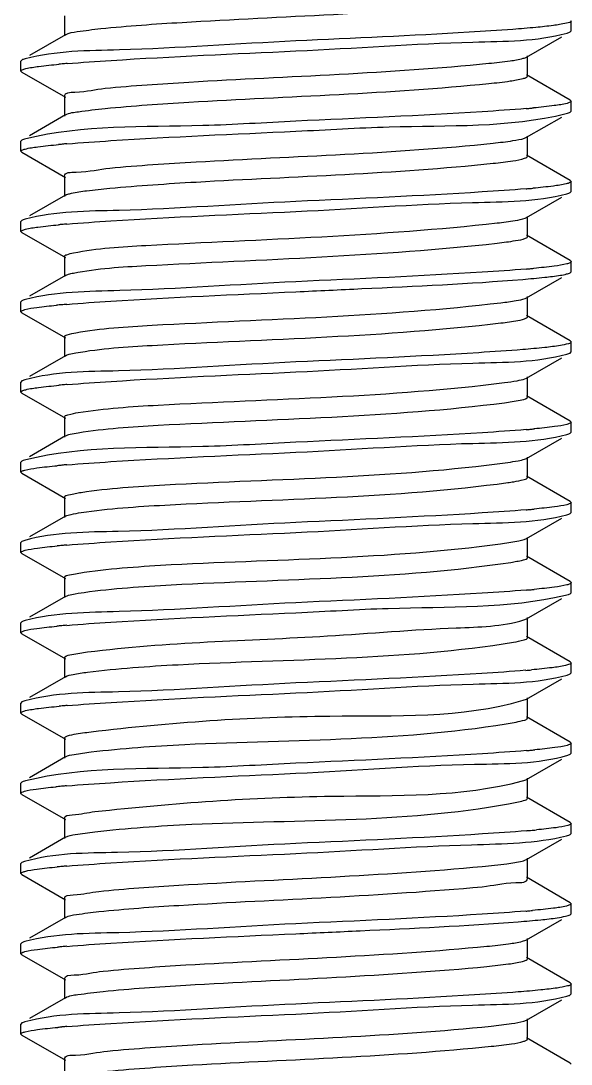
# Model space of a CAD drawing. Extents: x 1247970 to 1725648, y 860327 to 1277876.
# Drawn here: x 1330866.7 to 1330928.2, y 1199455.5 to 1199572.2 of the extents above; entities that cross this region are included whole.
import ezdxf

# ---------------------------------------------------------------- set-up
doc = ezdxf.new("R2010")
doc.units = 0
doc.header["$LTSCALE"] = 1000
doc.header["$MEASUREMENT"] = 0
doc.layers.get('0').update_dxf_attribs({"color": 254})
doc.layers.add('TK', color=4, linetype='Continuous')

# ---------------------------------------------------------------- blocks, each defined once
blk = doc.blocks.new('A$C63786A89')
at = {"linetype": 'Continuous'}
for p, q in [((-2145.46, 6929.01), (-2145.46, 6926.76)), ((-2088.8, 6927.31), (-2088.8, 6928.43)), ((-2145.34, 6926.89), (-2149.36, 6924.56)), ((-2093.79, 6924.39), (-2089.85, 6926.66)), ((-2088.9, 6927.2), (-2088.8, 6927.31)), ((-2093.67, 6922.27), (-2093.67, 6924.53)), ((-2150.23, 6924.06), (-2150.33, 6923.94)), ((-2150.33, 6922.83), (-2150.33, 6923.94)), ((-2150.23, 6922.71), (-2150.33, 6922.83)), ((-2150.23, 6922.71), (-2145.34, 6919.9)), ((-2088.9, 6919.57), (-2093.79, 6922.41)), ((-2145.46, 6920.04), (-2145.46, 6917.78)), ((-2088.9, 6919.57), (-2088.8, 6919.46)), ((-2088.8, 6918.34), (-2088.8, 6919.46)), ((-2145.34, 6917.92), (-2149.36, 6915.59)), ((-2093.79, 6915.42), (-2089.85, 6917.68)), ((-2088.9, 6918.22), (-2088.8, 6918.34)), ((-2150.23, 6915.09), (-2150.33, 6914.97)), ((-2150.33, 6913.85), (-2150.33, 6914.97)), ((-2094.01, 6915.32), (-2093.79, 6915.42)), ((-2093.67, 6913.3), (-2093.67, 6915.55)), ((-2150.23, 6913.74), (-2150.33, 6913.85)), ((-2150.23, 6913.74), (-2145.34, 6910.93)), ((-2088.9, 6910.6), (-2093.79, 6913.43)), ((-2145.46, 6911.07), (-2145.46, 6908.81)), ((-2088.9, 6910.6), (-2088.8, 6910.48)), ((-2088.8, 6909.37), (-2088.8, 6910.49)), ((-2088.9, 6909.25), (-2088.8, 6909.37)), ((-2145.34, 6908.95), (-2149.36, 6906.62)), ((-2093.79, 6906.44), (-2089.85, 6908.71)), ((-2150.23, 6906.11), (-2150.33, 6906)), ((-2150.33, 6904.88), (-2150.33, 6906)), ((-2093.93, 6906.38), (-2093.79, 6906.44)), ((-2093.67, 6904.32), (-2093.67, 6906.58)), ((-2150.23, 6904.76), (-2150.33, 6904.88)), ((-2150.23, 6904.76), (-2145.34, 6901.96)), ((-2088.9, 6901.63), (-2093.79, 6904.46)), ((-2145.46, 6902.09), (-2145.46, 6899.84)), ((-2088.9, 6901.63), (-2088.8, 6901.51)), ((-2088.8, 6900.39), (-2088.8, 6901.51)), ((-2145.34, 6899.97), (-2149.36, 6897.64)), ((-2093.79, 6897.47), (-2089.85, 6899.74)), ((-2088.9, 6900.28), (-2088.8, 6900.39)), ((-2093.95, 6897.4), (-2093.79, 6897.47)), ((-2093.67, 6895.35), (-2093.67, 6897.61)), ((-2150.23, 6897.14), (-2150.33, 6897.03)), ((-2150.33, 6895.91), (-2150.33, 6897.03)), ((-2150.23, 6895.79), (-2150.33, 6895.91)), ((-2150.23, 6895.79), (-2145.34, 6892.98)), ((-2088.9, 6892.65), (-2093.79, 6895.49)), ((-2145.46, 6893.12), (-2145.46, 6890.87)), ((-2088.9, 6892.65), (-2088.83, 6892.6)), ((-2088.83, 6892.6), (-2088.8, 6892.54)), ((-2088.8, 6891.42), (-2088.8, 6892.54)), ((-2145.34, 6891), (-2149.36, 6888.67)), ((-2093.79, 6888.5), (-2089.85, 6890.76)), ((-2088.9, 6891.3), (-2088.8, 6891.42)), ((-2150.23, 6888.17), (-2150.33, 6888.05)), ((-2150.33, 6886.93), (-2150.33, 6888.05)), ((-2093.97, 6888.42), (-2093.79, 6888.5)), ((-2093.67, 6886.38), (-2093.67, 6888.64)), ((-2150.23, 6886.82), (-2150.33, 6886.93)), ((-2150.23, 6886.82), (-2145.34, 6884.01)), ((-2088.9, 6883.68), (-2093.79, 6886.52)), ((-2093.72, 6886.29), (-2093.68, 6886.38)), ((-2145.46, 6884.15), (-2145.46, 6881.89)), ((-2088.9, 6883.68), (-2088.8, 6883.57)), ((-2088.8, 6882.45), (-2088.8, 6883.57)), ((-2088.9, 6882.33), (-2088.8, 6882.45)), ((-2145.34, 6882.03), (-2149.36, 6879.7)), ((-2093.79, 6879.52), (-2089.85, 6881.79)), ((-2150.23, 6879.19), (-2150.33, 6879.08)), ((-2150.33, 6877.96), (-2150.33, 6879.08)), ((-2094, 6879.44), (-2093.79, 6879.52)), ((-2093.67, 6877.41), (-2093.67, 6879.66)), ((-2150.23, 6877.85), (-2150.33, 6877.96)), ((-2150.23, 6877.85), (-2145.34, 6875.04)), ((-2088.9, 6874.71), (-2093.79, 6877.54)), ((-2145.46, 6875.18), (-2145.46, 6872.92)), ((-2088.9, 6874.71), (-2088.8, 6874.59)), ((-2088.8, 6873.47), (-2088.8, 6874.59)), ((-2145.34, 6873.06), (-2149.36, 6870.73)), ((-2088.9, 6873.36), (-2088.8, 6873.47)), ((-2093.79, 6870.55), (-2089.85, 6872.82)), ((-2094.04, 6870.45), (-2093.8, 6870.55)), ((-2093.67, 6868.43), (-2093.67, 6870.69)), ((-2150.23, 6870.22), (-2150.33, 6870.11)), ((-2150.33, 6868.99), (-2150.33, 6870.11)), ((-2149.9, 6870.35), (-2150.23, 6870.22)), ((-2150.23, 6868.87), (-2150.33, 6868.99)), ((-2150.23, 6868.87), (-2145.34, 6866.07)), ((-2088.9, 6865.74), (-2093.79, 6868.57)), ((-2145.46, 6866.2), (-2145.46, 6863.95)), ((-2088.9, 6865.74), (-2088.8, 6865.62)), ((-2088.8, 6864.5), (-2088.8, 6865.62)), ((-2145.34, 6864.08), (-2149.36, 6861.75)), ((-2093.79, 6861.58), (-2089.85, 6863.85)), ((-2088.9, 6864.39), (-2088.8, 6864.5)), ((-2150.23, 6861.25), (-2150.33, 6861.13)), ((-2094.09, 6861.46), (-2093.8, 6861.58)), ((-2093.67, 6859.46), (-2093.67, 6861.72)), ((-2150.33, 6860.02), (-2150.33, 6861.13)), ((-2150.23, 6859.9), (-2150.33, 6860.02)), ((-2150.23, 6859.9), (-2145.34, 6857.09)), ((-2088.9, 6856.76), (-2093.79, 6859.6)), ((-2145.46, 6857.23), (-2145.41, 6857.32)), ((-2145.46, 6857.23), (-2145.46, 6854.97)), ((-2088.9, 6856.76), (-2088.8, 6856.65)), ((-2088.8, 6855.53), (-2088.8, 6856.65)), ((-2088.9, 6855.41), (-2088.8, 6855.53)), ((-2145.34, 6855.11), (-2149.36, 6852.78)), ((-2093.79, 6852.61), (-2089.85, 6854.87)), ((-2150.23, 6852.28), (-2150.33, 6852.16)), ((-2150.33, 6851.04), (-2150.33, 6852.16)), ((-2149.9, 6852.4), (-2150.23, 6852.28)), ((-2094.15, 6852.47), (-2093.8, 6852.61)), ((-2093.67, 6850.49), (-2093.67, 6852.74)), ((-2150.23, 6850.93), (-2150.33, 6851.04)), ((-2150.23, 6850.93), (-2145.34, 6848.12)), ((-2088.9, 6847.79), (-2093.79, 6850.62)), ((-2145.46, 6848.26), (-2145.46, 6846)), ((-2088.9, 6847.79), (-2088.8, 6847.68)), ((-2088.8, 6846.56), (-2088.8, 6847.68)), ((-2145.34, 6846.14), (-2149.36, 6843.81)), ((-2089.19, 6846.33), (-2088.91, 6846.44)), ((-2088.9, 6846.44), (-2088.8, 6846.56)), ((-2093.79, 6843.63), (-2089.85, 6845.9)), ((-2093.67, 6841.51), (-2093.67, 6843.77)), ((-2150.23, 6843.3), (-2150.33, 6843.19)), ((-2150.33, 6842.07), (-2150.33, 6843.19)), ((-2150.23, 6841.95), (-2150.33, 6842.07)), ((-2150.23, 6841.95), (-2145.34, 6839.15)), ((-2088.9, 6838.82), (-2093.79, 6841.65)), ((-2145.46, 6839.28), (-2145.46, 6837.03)), ((-2088.9, 6838.82), (-2088.8, 6838.7)), ((-2088.8, 6837.58), (-2088.8, 6838.7)), ((-2145.34, 6837.16), (-2149.36, 6834.83)), ((-2093.79, 6834.66), (-2089.85, 6836.93)), ((-2088.9, 6837.47), (-2088.8, 6837.58)), ((-2149.94, 6834.44), (-2150.23, 6834.33)), ((-2093.67, 6832.54), (-2093.67, 6834.8)), ((-2150.23, 6834.33), (-2150.33, 6834.22)), ((-2150.33, 6833.1), (-2150.33, 6834.22)), ((-2150.23, 6832.98), (-2150.33, 6833.1)), ((-2150.23, 6832.98), (-2145.34, 6830.17)), ((-2088.9, 6829.84), (-2093.79, 6832.68)), ((-2145.46, 6830.31), (-2145.46, 6828.06)), ((-2088.9, 6829.84), (-2088.8, 6829.73)), ((-2088.8, 6828.61), (-2088.8, 6829.73)), ((-2088.9, 6828.49), (-2088.8, 6828.61)), ((-2145.34, 6828.19), (-2149.36, 6825.86)), ((-2093.79, 6825.69), (-2089.85, 6827.95)), ((-2150.23, 6825.36), (-2150.33, 6825.24)), ((-2150.33, 6824.12), (-2150.33, 6825.24)), ((-2093.67, 6823.57), (-2093.67, 6825.83)), ((-2150.23, 6824.01), (-2150.33, 6824.12)), ((-2150.23, 6824.01), (-2145.34, 6821.2)), ((-2088.9, 6820.87), (-2093.79, 6823.71)), ((-2145.46, 6821.34), (-2145.46, 6819.08)), ((-2088.9, 6820.87), (-2088.8, 6820.76)), ((-2088.8, 6819.64), (-2088.8, 6820.76)), ((-2145.34, 6819.22), (-2149.36, 6816.89)), ((-2088.9, 6819.52), (-2088.8, 6819.64)), ((-2093.79, 6816.72), (-2089.85, 6818.98)), ((-2150.23, 6816.39), (-2150.33, 6816.27)), ((-2150.33, 6815.15), (-2150.33, 6816.27)), ((-2094.08, 6816.6), (-2093.79, 6816.72)), ((-2093.67, 6814.6), (-2093.67, 6816.85)), ((-2150.23, 6815.04), (-2150.33, 6815.15)), ((-2150.23, 6815.04), (-2145.34, 6812.23)), ((-2088.9, 6811.9), (-2093.79, 6814.73)), ((-2145.46, 6812.37), (-2145.46, 6810.11)), ((-2088.9, 6811.9), (-2088.8, 6811.78))]:
    blk.add_line(p, q, dxfattribs=at)
for centre, radius, start, end in [((-2136.25, 6816.08), 107.95, 95.0261, 95.2192), ((-2134.69, 6798.35), 125.75, 94.7802, 95.0245), ((-2104.19, 7041.04), 122.85, 274.8377, 275.0329), ((-2102.78, 7025.04), 106.78, 275.0327, 275.2453), ((-2136.33, 6808.04), 107.01, 95.0302, 95.2412), ((-2134.72, 6789.72), 125.41, 94.7833, 95.029), ((-2104.23, 7032.49), 123.27, 274.8336, 275.0274), ((-2102.89, 7017.2), 107.92, 275.0276, 275.2185), ((-2136.38, 6799.61), 106.47, 95.0324, 95.255), ((-2134.73, 6780.85), 125.3, 94.7843, 95.0314), ((-2104.17, 7022.84), 122.59, 274.8406, 275.0376), ((-2102.69, 7006.06), 105.74, 275.037, 275.2718), ((-2136.83, 6795.57), 101.52, 95.0523, 95.3855), ((-2134.84, 6773.11), 124.06, 94.795, 95.0542), ((-2136.27, 6780.49), 107.65, 95.0274, 95.2267), ((-2134.7, 6762.53), 125.68, 94.7809, 95.0259), ((-2104.14, 7004.51), 122.21, 274.8447, 275.0439), ((-2102.57, 6986.79), 104.42, 275.0425, 275.3058), ((-2136.65, 6775.71), 103.44, 95.0452, 95.3324), ((-2134.81, 6754.83), 124.41, 94.7928, 95.0458), ((-2099.45, 6903.13), 26.56, 277.7088, 279.1833), ((-2104.15, 6995.66), 122.33, 274.8434, 275.0418), ((-2102.61, 6978.27), 104.87, 275.0406, 275.2939), ((-2136.64, 6766.62), 103.56, 95.0442, 95.3309), ((-2134.79, 6745.65), 124.61, 94.79, 95.0447), ((-2104.14, 6986.62), 122.26, 274.8441, 275.0429), ((-2102.59, 6969.05), 104.63, 275.0417, 275.3003), ((-2136.75, 6758.84), 102.36, 95.0492, 95.362), ((-2134.82, 6737.06), 124.23, 94.7937, 95.0504), ((-2103.9, 6974.85), 119.46, 274.8188, 275.1282), ((-2134.67, 6726.36), 125.96, 94.7781, 95.0215), ((-2136.19, 6743.64), 108.61, 95.0233, 95.2035), ((-2104.12, 6968.41), 122, 274.8466, 275.0478), ((-2102.49, 6950.04), 103.56, 275.0459, 275.3284), ((-2137, 6743.69), 99.55, 95.0606, 95.4386), ((-2134.89, 6719.95), 123.39, 94.802, 95.064), ((-2104.01, 6958.18), 120.73, 274.8598, 275.0685), ((-2102.1, 6936.77), 99.24, 275.0634, 275.4459), ((-2136.66, 6730.91), 103.37, 95.0451, 95.3349), ((-2134.8, 6709.88), 124.49, 94.7915, 95.0457), ((-2104.25, 6951.99), 123.53, 274.8307, 275.0235), ((-2102.96, 6937.3), 108.78, 275.0241, 275.1979), ((-2136.56, 6720.86), 104.46, 95.0408, 95.3062), ((-2134.78, 6700.64), 124.76, 94.7892, 95.0407), ((-2136.55, 6711.75), 104.59, 95.0403, 95.3028), ((-2134.78, 6691.66), 124.77, 94.7894, 95.0402)]:
    blk.add_arc(centre, radius, start, end, dxfattribs=at)
for points, knots in [([(-2141.39, 6927.57), (-2138.37, 6927.88), (-2124.07, 6928.85), (-2109.74, 6929.29), (-2098.5, 6930.36)], [0, 0, 0, 0, 0.211982, 1, 1, 1, 1]), ([(-2090.79, 6927.92), (-2091.44, 6927.83), (-2092.95, 6927.67), (-2094.47, 6927.55), (-2095.32, 6927.48)], [0, 0, 0, 0, 0.433472, 1, 1, 1, 1]), ([(-2088.8, 6928.43), (-2088.8, 6928.24), (-2089.79, 6928.12), (-2090.29, 6927.98), (-2090.79, 6927.92)], [0, 0, 0, 0, 0.272206, 1, 1, 1, 1]), ([(-2145.34, 6926.89), (-2144.96, 6927.12), (-2143.58, 6927.28), (-2142.28, 6927.48), (-2141.39, 6927.57)], [0, 0, 0, 0, 0.333291, 1, 1, 1, 1]), ([(-2095.32, 6927.48), (-2096.95, 6927.36), (-2105.03, 6926.85), (-2113.11, 6926.49), (-2119.57, 6926.19)], [0, 0, 0, 0, 0.201553, 1, 1, 1, 1]), ([(-2119.57, 6925.07), (-2112.97, 6925.37), (-2102.94, 6926.17), (-2092.66, 6926.15), (-2089.26, 6927.06)], [0, 0, 0, 0, 0.65226, 1, 1, 1, 1]), ([(-2089.26, 6927.06), (-2089.19, 6927.08), (-2089.07, 6927.12), (-2088.95, 6927.17), (-2088.91, 6927.2)], [0, 0, 0, 0, 0.579755, 1, 1, 1, 1]), ([(-2119.57, 6926.19), (-2126.15, 6925.88), (-2136.18, 6925.1), (-2146.43, 6925.09), (-2149.84, 6924.2)], [0, 0, 0, 0, 0.650998, 1, 1, 1, 1]), ([(-2149.84, 6924.2), (-2149.92, 6924.18), (-2150.05, 6924.14), (-2150.18, 6924.09), (-2150.23, 6924.06)], [0, 0, 0, 0, 0.583467, 1, 1, 1, 1]), ([(-2145.17, 6923.66), (-2143.53, 6923.8), (-2135, 6924.38), (-2126.46, 6924.75), (-2119.57, 6925.07)], [0, 0, 0, 0, 0.192344, 1, 1, 1, 1]), ([(-2098, 6923.69), (-2097.21, 6923.77), (-2095.93, 6923.92), (-2094.65, 6924.11), (-2094.17, 6924.25)], [0, 0, 0, 0, 0.615731, 1, 1, 1, 1]), ([(-2094.17, 6924.25), (-2094.1, 6924.27), (-2093.97, 6924.31), (-2093.84, 6924.36), (-2093.8, 6924.39)], [0, 0, 0, 0, 0.57441, 1, 1, 1, 1]), ([(-2150.33, 6922.83), (-2150.33, 6922.89), (-2150.1, 6923.02), (-2149.92, 6923.06), (-2149.78, 6923.1)], [0, 0, 0, 0, 0.308555, 1, 1, 1, 1]), ([(-2149.78, 6923.1), (-2149.31, 6923.21), (-2148.07, 6923.39), (-2146.83, 6923.52), (-2146.07, 6923.59)], [0, 0, 0, 0, 0.388344, 1, 1, 1, 1]), ([(-2140.91, 6920.9), (-2137.79, 6921.2), (-2123.49, 6922.16), (-2109.15, 6922.58), (-2098, 6923.69)], [0, 0, 0, 0, 0.218599, 1, 1, 1, 1]), ([(-2098, 6921.43), (-2097.21, 6921.51), (-2095.93, 6921.66), (-2094.65, 6921.86), (-2094.17, 6921.99)], [0, 0, 0, 0, 0.615731, 1, 1, 1, 1]), ([(-2094.17, 6921.99), (-2094.04, 6922.03), (-2093.87, 6922.07), (-2093.68, 6922.21), (-2093.68, 6922.27)], [0, 0, 0, 0, 0.679692, 1, 1, 1, 1]), ([(-2145.46, 6920.04), (-2145.46, 6920.45), (-2143.1, 6920.43), (-2142.04, 6920.79), (-2140.91, 6920.9)], [0, 0, 0, 0, 0.266446, 1, 1, 1, 1]), ([(-2140.91, 6918.64), (-2137.79, 6918.95), (-2123.49, 6919.91), (-2109.15, 6920.32), (-2098, 6921.43)], [0, 0, 0, 0, 0.218599, 1, 1, 1, 1]), ([(-2145.34, 6917.92), (-2144.91, 6918.17), (-2143.36, 6918.33), (-2141.91, 6918.55), (-2140.91, 6918.64)], [0, 0, 0, 0, 0.330001, 1, 1, 1, 1]), ([(-2093.83, 6918.63), (-2095.47, 6918.49), (-2104.04, 6917.91), (-2112.63, 6917.54), (-2119.57, 6917.22)], [0, 0, 0, 0, 0.191358, 1, 1, 1, 1]), ([(-2089.26, 6919.21), (-2089.73, 6919.09), (-2090.99, 6918.91), (-2092.24, 6918.77), (-2093.02, 6918.7)], [0, 0, 0, 0, 0.380831, 1, 1, 1, 1]), ([(-2088.81, 6919.46), (-2088.8, 6919.4), (-2088.99, 6919.28), (-2089.15, 6919.24), (-2089.26, 6919.21)], [0, 0, 0, 0, 0.314836, 1, 1, 1, 1]), ([(-2119.57, 6917.22), (-2123.04, 6917.05), (-2133.08, 6916.38), (-2143.36, 6916.83), (-2149.78, 6915.24)], [0, 0, 0, 0, 0.34431, 1, 1, 1, 1]), ([(-2119.57, 6916.1), (-2116.1, 6916.26), (-2106.05, 6916.93), (-2095.78, 6916.48), (-2089.35, 6918.07)], [0, 0, 0, 0, 0.344298, 1, 1, 1, 1]), ([(-2089.35, 6918.07), (-2089.26, 6918.09), (-2089.11, 6918.13), (-2088.96, 6918.19), (-2088.91, 6918.22)], [0, 0, 0, 0, 0.589066, 1, 1, 1, 1]), ([(-2145.18, 6914.69), (-2143.54, 6914.83), (-2135.01, 6915.4), (-2126.47, 6915.78), (-2119.57, 6916.1)], [0, 0, 0, 0, 0.192297, 1, 1, 1, 1]), ([(-2149.78, 6915.24), (-2149.87, 6915.22), (-2150.03, 6915.18), (-2150.18, 6915.12), (-2150.23, 6915.09)], [0, 0, 0, 0, 0.589866, 1, 1, 1, 1]), ([(-2097.53, 6914.76), (-2096.79, 6914.84), (-2095.61, 6914.99), (-2094.43, 6915.18), (-2094.01, 6915.32)], [0, 0, 0, 0, 0.627361, 1, 1, 1, 1]), ([(-2150.33, 6913.85), (-2150.33, 6913.91), (-2150.14, 6914.03), (-2149.98, 6914.07), (-2149.86, 6914.1)], [0, 0, 0, 0, 0.314269, 1, 1, 1, 1]), ([(-2149.86, 6914.1), (-2149.4, 6914.23), (-2148.14, 6914.4), (-2146.88, 6914.54), (-2146.11, 6914.61)], [0, 0, 0, 0, 0.381521, 1, 1, 1, 1]), ([(-2140.39, 6911.98), (-2137.18, 6912.27), (-2122.89, 6913.22), (-2108.56, 6913.61), (-2097.53, 6914.76)], [0, 0, 0, 0, 0.22522, 1, 1, 1, 1]), ([(-2097.53, 6912.51), (-2096.79, 6912.59), (-2095.61, 6912.73), (-2094.43, 6912.92), (-2094.01, 6913.07)], [0, 0, 0, 0, 0.627361, 1, 1, 1, 1]), ([(-2094.01, 6913.07), (-2093.93, 6913.1), (-2093.8, 6913.14), (-2093.68, 6913.25), (-2093.68, 6913.3)], [0, 0, 0, 0, 0.660734, 1, 1, 1, 1]), ([(-2145.46, 6911.07), (-2145.46, 6911.53), (-2142.83, 6911.45), (-2141.65, 6911.86), (-2140.39, 6911.98)], [0, 0, 0, 0, 0.266079, 1, 1, 1, 1]), ([(-2140.39, 6909.72), (-2137.18, 6910.02), (-2122.89, 6910.97), (-2108.56, 6911.35), (-2097.53, 6912.51)], [0, 0, 0, 0, 0.22522, 1, 1, 1, 1]), ([(-2089.35, 6910.21), (-2089.83, 6910.1), (-2091.07, 6909.92), (-2092.31, 6909.79), (-2093.07, 6909.72)], [0, 0, 0, 0, 0.388365, 1, 1, 1, 1]), ([(-2088.8, 6910.48), (-2088.81, 6910.42), (-2089.04, 6910.29), (-2089.21, 6910.25), (-2089.35, 6910.21)], [0, 0, 0, 0, 0.308484, 1, 1, 1, 1]), ([(-2145.34, 6908.95), (-2145.26, 6908.99), (-2145.04, 6909.07), (-2144.82, 6909.13), (-2144.68, 6909.16)], [0, 0, 0, 0, 0.401291, 1, 1, 1, 1]), ([(-2144.68, 6909.16), (-2144.12, 6909.29), (-2142.69, 6909.49), (-2141.26, 6909.64), (-2140.39, 6909.72)], [0, 0, 0, 0, 0.39837, 1, 1, 1, 1]), ([(-2093.84, 6909.66), (-2095.48, 6909.52), (-2104.05, 6908.94), (-2112.63, 6908.56), (-2119.57, 6908.24)], [0, 0, 0, 0, 0.19142, 1, 1, 1, 1]), ([(-2119.57, 6907.12), (-2112.99, 6907.43), (-2102.96, 6908.21), (-2092.71, 6908.22), (-2089.29, 6909.11)], [0, 0, 0, 0, 0.650925, 1, 1, 1, 1]), ([(-2089.29, 6909.11), (-2089.21, 6909.13), (-2089.08, 6909.17), (-2088.96, 6909.22), (-2088.91, 6909.25)], [0, 0, 0, 0, 0.582775, 1, 1, 1, 1]), ([(-2119.57, 6908.24), (-2126.16, 6907.94), (-2136.19, 6907.14), (-2146.46, 6907.16), (-2149.86, 6906.25)], [0, 0, 0, 0, 0.651851, 1, 1, 1, 1]), ([(-2145.18, 6905.72), (-2143.54, 6905.86), (-2135.01, 6906.43), (-2126.47, 6906.8), (-2119.57, 6907.12)], [0, 0, 0, 0, 0.192266, 1, 1, 1, 1]), ([(-2149.86, 6906.25), (-2149.94, 6906.23), (-2150.06, 6906.19), (-2150.18, 6906.14), (-2150.23, 6906.11)], [0, 0, 0, 0, 0.581532, 1, 1, 1, 1]), ([(-2149.83, 6905.14), (-2149.37, 6905.26), (-2148.13, 6905.43), (-2146.89, 6905.56), (-2146.13, 6905.63)], [0, 0, 0, 0, 0.384673, 1, 1, 1, 1]), ([(-2144.45, 6902.49), (-2141.79, 6903.03), (-2125.92, 6903.96), (-2110.11, 6904.39), (-2097.08, 6905.84)], [0, 0, 0, 0, 0.171528, 1, 1, 1, 1]), ([(-2097.08, 6905.84), (-2096.4, 6905.92), (-2095.35, 6906.06), (-2094.29, 6906.24), (-2093.93, 6906.38)], [0, 0, 0, 0, 0.633965, 1, 1, 1, 1]), ([(-2150.33, 6904.88), (-2150.33, 6904.94), (-2150.12, 6905.06), (-2149.96, 6905.1), (-2149.83, 6905.14)], [0, 0, 0, 0, 0.311998, 1, 1, 1, 1]), ([(-2144.45, 6900.24), (-2141.79, 6900.77), (-2125.92, 6901.7), (-2110.11, 6902.13), (-2097.08, 6903.58)], [0, 0, 0, 0, 0.171528, 1, 1, 1, 1]), ([(-2097.08, 6903.58), (-2096.39, 6903.66), (-2095.32, 6903.81), (-2094.24, 6903.99), (-2093.89, 6904.14)], [0, 0, 0, 0, 0.641087, 1, 1, 1, 1]), ([(-2093.89, 6904.14), (-2093.83, 6904.17), (-2093.74, 6904.2), (-2093.68, 6904.29), (-2093.68, 6904.32)], [0, 0, 0, 0, 0.634411, 1, 1, 1, 1]), ([(-2145.46, 6902.09), (-2145.46, 6902.2), (-2145, 6902.37), (-2144.71, 6902.44), (-2144.45, 6902.49)], [0, 0, 0, 0, 0.292944, 1, 1, 1, 1]), ([(-2089.29, 6901.26), (-2089.75, 6901.14), (-2090.98, 6900.96), (-2092.21, 6900.83), (-2092.97, 6900.76)], [0, 0, 0, 0, 0.383873, 1, 1, 1, 1]), ([(-2088.8, 6901.51), (-2088.8, 6901.45), (-2089.01, 6901.33), (-2089.17, 6901.29), (-2089.29, 6901.26)], [0, 0, 0, 0, 0.31303, 1, 1, 1, 1]), ([(-2145.34, 6899.97), (-2145.24, 6900.03), (-2144.94, 6900.13), (-2144.64, 6900.2), (-2144.45, 6900.24)], [0, 0, 0, 0, 0.388562, 1, 1, 1, 1]), ([(-2093.83, 6900.68), (-2095.46, 6900.55), (-2104.04, 6899.96), (-2112.63, 6899.59), (-2119.57, 6899.27)], [0, 0, 0, 0, 0.191293, 1, 1, 1, 1]), ([(-2094.22, 6899.53), (-2093.4, 6899.6), (-2091.99, 6899.73), (-2090.59, 6899.9), (-2090.01, 6899.99)], [0, 0, 0, 0, 0.584152, 1, 1, 1, 1]), ([(-2090.01, 6899.99), (-2089.77, 6900.03), (-2089.4, 6900.1), (-2089.03, 6900.21), (-2088.91, 6900.28)], [0, 0, 0, 0, 0.627237, 1, 1, 1, 1]), ([(-2119.57, 6899.27), (-2126.14, 6898.96), (-2136.16, 6898.19), (-2146.41, 6898.17), (-2149.83, 6897.28)], [0, 0, 0, 0, 0.65033, 1, 1, 1, 1]), ([(-2119.57, 6898.15), (-2117.11, 6898.26), (-2108.66, 6898.67), (-2100.2, 6899.04), (-2094.22, 6899.53)], [0, 0, 0, 0, 0.290687, 1, 1, 1, 1]), ([(-2145.21, 6896.74), (-2143.57, 6896.88), (-2135.03, 6897.46), (-2126.48, 6897.83), (-2119.57, 6898.15)], [0, 0, 0, 0, 0.192001, 1, 1, 1, 1]), ([(-2096.65, 6896.92), (-2096.08, 6896.98), (-2095.18, 6897.11), (-2094.27, 6897.28), (-2093.95, 6897.4)], [0, 0, 0, 0, 0.625516, 1, 1, 1, 1]), ([(-2149.83, 6897.28), (-2149.91, 6897.26), (-2150.05, 6897.22), (-2150.18, 6897.17), (-2150.23, 6897.14)], [0, 0, 0, 0, 0.584918, 1, 1, 1, 1]), ([(-2149.89, 6896.15), (-2149.45, 6896.27), (-2148.27, 6896.44), (-2147.09, 6896.57), (-2146.35, 6896.64)], [0, 0, 0, 0, 0.381368, 1, 1, 1, 1]), ([(-2144.2, 6893.57), (-2141.38, 6894.07), (-2125.48, 6895.06), (-2109.59, 6895.38), (-2096.65, 6896.92)], [0, 0, 0, 0, 0.179778, 1, 1, 1, 1]), ([(-2150.33, 6895.91), (-2150.33, 6895.96), (-2150.15, 6896.08), (-2150, 6896.12), (-2149.89, 6896.15)], [0, 0, 0, 0, 0.317569, 1, 1, 1, 1]), ([(-2096.65, 6894.66), (-2096.02, 6894.74), (-2095.07, 6894.89), (-2094.08, 6895.05), (-2093.79, 6895.22)], [0, 0, 0, 0, 0.657358, 1, 1, 1, 1]), ([(-2093.79, 6895.22), (-2093.76, 6895.24), (-2093.71, 6895.27), (-2093.67, 6895.33), (-2093.67, 6895.35)], [0, 0, 0, 0, 0.598873, 1, 1, 1, 1]), ([(-2144.2, 6891.31), (-2141.38, 6891.82), (-2125.48, 6892.81), (-2109.59, 6893.13), (-2096.65, 6894.66)], [0, 0, 0, 0, 0.179778, 1, 1, 1, 1]), ([(-2145.46, 6893.12), (-2145.46, 6893.25), (-2144.87, 6893.43), (-2144.51, 6893.51), (-2144.2, 6893.57)], [0, 0, 0, 0, 0.28641, 1, 1, 1, 1]), ([(-2094.22, 6891.68), (-2095.86, 6891.55), (-2104.3, 6890.98), (-2112.76, 6890.61), (-2119.57, 6890.3)], [0, 0, 0, 0, 0.194233, 1, 1, 1, 1]), ([(-2090.01, 6892.14), (-2090.59, 6892.04), (-2091.99, 6891.87), (-2093.39, 6891.75), (-2094.22, 6891.68)], [0, 0, 0, 0, 0.415847, 1, 1, 1, 1]), ([(-2088.8, 6892.54), (-2088.8, 6892.42), (-2089.37, 6892.27), (-2089.7, 6892.19), (-2090.01, 6892.14)], [0, 0, 0, 0, 0.282766, 1, 1, 1, 1]), ([(-2145.34, 6891), (-2145.21, 6891.08), (-2144.83, 6891.19), (-2144.44, 6891.27), (-2144.2, 6891.31)], [0, 0, 0, 0, 0.377894, 1, 1, 1, 1]), ([(-2119.57, 6889.18), (-2112.98, 6889.48), (-2102.94, 6890.28), (-2092.68, 6890.26), (-2089.27, 6891.17)], [0, 0, 0, 0, 0.651957, 1, 1, 1, 1]), ([(-2089.27, 6891.17), (-2089.2, 6891.19), (-2089.07, 6891.23), (-2088.95, 6891.28), (-2088.91, 6891.3)], [0, 0, 0, 0, 0.580507, 1, 1, 1, 1]), ([(-2119.57, 6890.3), (-2126.18, 6889.99), (-2136.22, 6889.18), (-2146.5, 6889.23), (-2149.89, 6888.3)], [0, 0, 0, 0, 0.653422, 1, 1, 1, 1]), ([(-2149.89, 6888.3), (-2149.96, 6888.28), (-2150.07, 6888.24), (-2150.19, 6888.19), (-2150.23, 6888.17)], [0, 0, 0, 0, 0.578234, 1, 1, 1, 1]), ([(-2145.17, 6887.77), (-2143.53, 6887.91), (-2135, 6888.49), (-2126.46, 6888.86), (-2119.57, 6889.18)], [0, 0, 0, 0, 0.192326, 1, 1, 1, 1]), ([(-2096.25, 6887.99), (-2095.78, 6888.05), (-2095.02, 6888.16), (-2094.25, 6888.32), (-2093.97, 6888.42)], [0, 0, 0, 0, 0.615915, 1, 1, 1, 1]), ([(-2150.33, 6886.93), (-2150.33, 6887), (-2150.11, 6887.12), (-2149.93, 6887.17), (-2149.79, 6887.2)], [0, 0, 0, 0, 0.309729, 1, 1, 1, 1]), ([(-2149.79, 6887.2), (-2149.32, 6887.32), (-2148.08, 6887.49), (-2146.84, 6887.62), (-2146.08, 6887.69)], [0, 0, 0, 0, 0.387439, 1, 1, 1, 1]), ([(-2143.91, 6884.65), (-2140.95, 6885.12), (-2125.03, 6886.15), (-2109.08, 6886.37), (-2096.25, 6887.99)], [0, 0, 0, 0, 0.187984, 1, 1, 1, 1]), ([(-2143.91, 6882.39), (-2140.95, 6882.87), (-2125.03, 6883.9), (-2109.08, 6884.11), (-2096.25, 6885.74)], [0, 0, 0, 0, 0.187984, 1, 1, 1, 1]), ([(-2096.25, 6885.74), (-2095.67, 6885.81), (-2094.85, 6885.97), (-2093.93, 6886.1), (-2093.72, 6886.29)], [0, 0, 0, 0, 0.677401, 1, 1, 1, 1]), ([(-2145.46, 6884.15), (-2145.46, 6884.3), (-2144.72, 6884.48), (-2144.3, 6884.58), (-2143.91, 6884.65)], [0, 0, 0, 0, 0.281411, 1, 1, 1, 1]), ([(-2088.8, 6883.57), (-2088.8, 6883.51), (-2089, 6883.39), (-2089.15, 6883.35), (-2089.27, 6883.32)], [0, 0, 0, 0, 0.314886, 1, 1, 1, 1]), ([(-2145.34, 6882.03), (-2145.18, 6882.12), (-2144.7, 6882.25), (-2144.22, 6882.34), (-2143.91, 6882.39)], [0, 0, 0, 0, 0.368859, 1, 1, 1, 1]), ([(-2093.82, 6882.74), (-2095.45, 6882.6), (-2104.03, 6882.02), (-2112.62, 6881.65), (-2119.57, 6881.32)], [0, 0, 0, 0, 0.191214, 1, 1, 1, 1]), ([(-2119.57, 6880.2), (-2112.98, 6880.51), (-2102.95, 6881.3), (-2092.68, 6881.29), (-2089.27, 6882.2)], [0, 0, 0, 0, 0.651813, 1, 1, 1, 1]), ([(-2089.27, 6883.32), (-2089.72, 6883.2), (-2090.94, 6883.02), (-2092.16, 6882.89), (-2092.92, 6882.82)], [0, 0, 0, 0, 0.382555, 1, 1, 1, 1]), ([(-2089.27, 6882.2), (-2089.2, 6882.22), (-2089.07, 6882.25), (-2088.95, 6882.3), (-2088.91, 6882.33)], [0, 0, 0, 0, 0.580807, 1, 1, 1, 1]), ([(-2119.57, 6881.32), (-2123.04, 6881.16), (-2133.09, 6880.48), (-2143.37, 6880.95), (-2149.79, 6879.35)], [0, 0, 0, 0, 0.34468, 1, 1, 1, 1]), ([(-2145.2, 6878.8), (-2143.56, 6878.94), (-2135.02, 6879.51), (-2126.47, 6879.88), (-2119.57, 6880.2)], [0, 0, 0, 0, 0.192105, 1, 1, 1, 1]), ([(-2149.79, 6879.35), (-2149.88, 6879.33), (-2150.03, 6879.28), (-2150.18, 6879.23), (-2150.23, 6879.19)], [0, 0, 0, 0, 0.588691, 1, 1, 1, 1]), ([(-2149.9, 6878.2), (-2149.46, 6878.32), (-2148.24, 6878.5), (-2147.02, 6878.63), (-2146.26, 6878.7)], [0, 0, 0, 0, 0.378983, 1, 1, 1, 1]), ([(-2143.59, 6875.72), (-2140.5, 6876.18), (-2124.57, 6877.24), (-2108.58, 6877.34), (-2095.88, 6879.07)], [0, 0, 0, 0, 0.196166, 1, 1, 1, 1]), ([(-2095.88, 6879.07), (-2095.5, 6879.12), (-2094.87, 6879.22), (-2094.24, 6879.35), (-2094, 6879.44)], [0, 0, 0, 0, 0.604608, 1, 1, 1, 1]), ([(-2150.33, 6877.96), (-2150.33, 6878.01), (-2150.16, 6878.13), (-2150.01, 6878.17), (-2149.9, 6878.2)], [0, 0, 0, 0, 0.318348, 1, 1, 1, 1]), ([(-2143.59, 6873.47), (-2140.5, 6873.92), (-2124.57, 6874.98), (-2108.58, 6875.08), (-2095.88, 6876.81)], [0, 0, 0, 0, 0.196166, 1, 1, 1, 1]), ([(-2095.21, 6876.91), (-2094.82, 6876.98), (-2094.41, 6877.08), (-2093.67, 6877.25), (-2093.67, 6877.41)], [0, 0, 0, 0, 0.718456, 1, 1, 1, 1]), ([(-2145.46, 6875.18), (-2145.46, 6875.36), (-2144.55, 6875.53), (-2144.06, 6875.65), (-2143.59, 6875.72)], [0, 0, 0, 0, 0.277504, 1, 1, 1, 1]), ([(-2089.27, 6874.34), (-2089.73, 6874.22), (-2090.95, 6874.05), (-2092.18, 6873.92), (-2092.94, 6873.85)], [0, 0, 0, 0, 0.382597, 1, 1, 1, 1]), ([(-2088.8, 6874.59), (-2088.8, 6874.54), (-2089, 6874.42), (-2089.15, 6874.38), (-2089.27, 6874.34)], [0, 0, 0, 0, 0.314648, 1, 1, 1, 1]), ([(-2145.34, 6873.06), (-2145.15, 6873.16), (-2144.56, 6873.3), (-2143.97, 6873.41), (-2143.59, 6873.47)], [0, 0, 0, 0, 0.361129, 1, 1, 1, 1]), ([(-2093.82, 6873.77), (-2095.46, 6873.63), (-2104.03, 6873.05), (-2112.62, 6872.67), (-2119.57, 6872.35)], [0, 0, 0, 0, 0.191242, 1, 1, 1, 1]), ([(-2119.57, 6871.23), (-2112.98, 6871.54), (-2102.94, 6872.33), (-2092.68, 6872.32), (-2089.27, 6873.22)], [0, 0, 0, 0, 0.651849, 1, 1, 1, 1]), ([(-2089.27, 6873.22), (-2089.2, 6873.24), (-2089.07, 6873.28), (-2088.95, 6873.33), (-2088.91, 6873.36)], [0, 0, 0, 0, 0.580746, 1, 1, 1, 1]), ([(-2119.57, 6872.35), (-2126.19, 6872.04), (-2136.23, 6871.22), (-2146.53, 6871.29), (-2149.9, 6870.35)], [0, 0, 0, 0, 0.654072, 1, 1, 1, 1]), ([(-2145.19, 6869.83), (-2143.56, 6869.96), (-2135.02, 6870.54), (-2126.47, 6870.91), (-2119.57, 6871.23)], [0, 0, 0, 0, 0.192105, 1, 1, 1, 1]), ([(-2149.86, 6869.24), (-2149.41, 6869.36), (-2148.21, 6869.53), (-2147.01, 6869.66), (-2146.26, 6869.73)], [0, 0, 0, 0, 0.383382, 1, 1, 1, 1]), ([(-2143.25, 6866.8), (-2140.02, 6867.24), (-2124.1, 6868.32), (-2108.09, 6868.29), (-2095.54, 6870.14)], [0, 0, 0, 0, 0.204341, 1, 1, 1, 1]), ([(-2095.54, 6870.14), (-2095.24, 6870.19), (-2094.74, 6870.27), (-2094.24, 6870.38), (-2094.04, 6870.45)], [0, 0, 0, 0, 0.591322, 1, 1, 1, 1]), ([(-2150.33, 6868.99), (-2150.33, 6869.05), (-2150.14, 6869.17), (-2149.98, 6869.21), (-2149.86, 6869.24)], [0, 0, 0, 0, 0.314544, 1, 1, 1, 1]), ([(-2095.54, 6867.89), (-2095.07, 6867.96), (-2094.58, 6868.08), (-2093.68, 6868.25), (-2093.67, 6868.43)], [0, 0, 0, 0, 0.722496, 1, 1, 1, 1]), ([(-2143.25, 6864.54), (-2140.02, 6864.98), (-2124.1, 6866.07), (-2108.09, 6866.03), (-2095.54, 6867.89)], [0, 0, 0, 0, 0.204341, 1, 1, 1, 1]), ([(-2145.46, 6866.2), (-2145.46, 6866.41), (-2144.37, 6866.57), (-2143.8, 6866.72), (-2143.25, 6866.8)], [0, 0, 0, 0, 0.274392, 1, 1, 1, 1]), ([(-2093.82, 6864.79), (-2095.46, 6864.66), (-2104.03, 6864.07), (-2112.62, 6863.7), (-2119.57, 6863.38)], [0, 0, 0, 0, 0.191226, 1, 1, 1, 1]), ([(-2089.27, 6865.37), (-2089.73, 6865.25), (-2090.95, 6865.07), (-2092.17, 6864.94), (-2092.93, 6864.87)], [0, 0, 0, 0, 0.382662, 1, 1, 1, 1]), ([(-2088.8, 6865.62), (-2088.8, 6865.56), (-2089, 6865.44), (-2089.15, 6865.4), (-2089.27, 6865.37)], [0, 0, 0, 0, 0.314668, 1, 1, 1, 1]), ([(-2145.34, 6864.08), (-2145.12, 6864.21), (-2144.41, 6864.36), (-2143.71, 6864.48), (-2143.25, 6864.54)], [0, 0, 0, 0, 0.35445, 1, 1, 1, 1]), ([(-2119.57, 6862.26), (-2116.13, 6862.42), (-2106.11, 6863.07), (-2095.89, 6862.72), (-2089.44, 6864.21)], [0, 0, 0, 0, 0.341996, 1, 1, 1, 1]), ([(-2089.44, 6864.21), (-2089.33, 6864.24), (-2089.15, 6864.28), (-2088.97, 6864.35), (-2088.91, 6864.39)], [0, 0, 0, 0, 0.596197, 1, 1, 1, 1]), ([(-2119.57, 6863.38), (-2126.16, 6863.07), (-2136.19, 6862.28), (-2146.45, 6862.29), (-2149.86, 6861.39)], [0, 0, 0, 0, 0.651835, 1, 1, 1, 1]), ([(-2149.86, 6861.39), (-2149.93, 6861.37), (-2150.06, 6861.33), (-2150.18, 6861.28), (-2150.23, 6861.25)], [0, 0, 0, 0, 0.581782, 1, 1, 1, 1]), ([(-2145.2, 6860.85), (-2143.57, 6860.99), (-2135.03, 6861.57), (-2126.48, 6861.94), (-2119.57, 6862.26)], [0, 0, 0, 0, 0.192046, 1, 1, 1, 1]), ([(-2142.88, 6857.87), (-2133.99, 6859), (-2120.14, 6859.19), (-2103.98, 6860.59), (-2096.51, 6860.71), (-2094.09, 6861.46)], [0, 0, 0, 0, 0.54943, 0.844433, 1, 1, 1, 1]), ([(-2150.33, 6860.02), (-2150.33, 6860.07), (-2150.16, 6860.19), (-2150.01, 6860.22), (-2149.9, 6860.26)], [0, 0, 0, 0, 0.318102, 1, 1, 1, 1]), ([(-2149.9, 6860.26), (-2149.45, 6860.38), (-2148.26, 6860.55), (-2147.06, 6860.68), (-2146.31, 6860.75)], [0, 0, 0, 0, 0.380389, 1, 1, 1, 1]), ([(-2142.88, 6855.62), (-2139.52, 6856.04), (-2123.63, 6857.15), (-2107.61, 6856.96), (-2095.23, 6858.96)], [0, 0, 0, 0, 0.212529, 1, 1, 1, 1]), ([(-2095.23, 6858.96), (-2094.84, 6859.03), (-2094.42, 6859.13), (-2093.68, 6859.31), (-2093.68, 6859.46)], [0, 0, 0, 0, 0.718432, 1, 1, 1, 1]), ([(-2145.41, 6857.32), (-2145.21, 6857.51), (-2144.28, 6857.64), (-2143.46, 6857.8), (-2142.88, 6857.87)], [0, 0, 0, 0, 0.322599, 1, 1, 1, 1]), ([(-2088.81, 6856.65), (-2088.81, 6856.58), (-2089.08, 6856.44), (-2089.27, 6856.4), (-2089.44, 6856.36)], [0, 0, 0, 0, 0.302841, 1, 1, 1, 1]), ([(-2145.34, 6855.11), (-2145.09, 6855.26), (-2144.24, 6855.41), (-2143.42, 6855.55), (-2142.88, 6855.62)], [0, 0, 0, 0, 0.348625, 1, 1, 1, 1]), ([(-2093.87, 6855.82), (-2095.51, 6855.68), (-2104.07, 6855.1), (-2112.64, 6854.73), (-2119.57, 6854.41)], [0, 0, 0, 0, 0.191636, 1, 1, 1, 1]), ([(-2089.44, 6856.36), (-2089.92, 6856.25), (-2091.19, 6856.07), (-2092.46, 6855.94), (-2093.23, 6855.87)], [0, 0, 0, 0, 0.393161, 1, 1, 1, 1]), ([(-2089.26, 6855.28), (-2089.19, 6855.3), (-2089.07, 6855.34), (-2088.95, 6855.39), (-2088.91, 6855.41)], [0, 0, 0, 0, 0.578741, 1, 1, 1, 1]), ([(-2119.57, 6854.41), (-2126.18, 6854.1), (-2136.22, 6853.28), (-2146.51, 6853.34), (-2149.9, 6852.4)], [0, 0, 0, 0, 0.653678, 1, 1, 1, 1]), ([(-2119.57, 6853.29), (-2112.96, 6853.59), (-2102.93, 6854.4), (-2092.65, 6854.36), (-2089.26, 6855.28)], [0, 0, 0, 0, 0.652766, 1, 1, 1, 1]), ([(-2145.17, 6851.88), (-2143.53, 6852.02), (-2135, 6852.59), (-2126.46, 6852.97), (-2119.57, 6853.29)], [0, 0, 0, 0, 0.192375, 1, 1, 1, 1]), ([(-2142.48, 6848.95), (-2133.63, 6850), (-2117.6, 6851.16), (-2101.09, 6850.45), (-2094.15, 6852.47)], [0, 0, 0, 0, 0.552081, 1, 1, 1, 1]), ([(-2150.33, 6851.04), (-2150.33, 6851.11), (-2150.11, 6851.23), (-2149.93, 6851.27), (-2149.8, 6851.31)], [0, 0, 0, 0, 0.309935, 1, 1, 1, 1]), ([(-2149.8, 6851.31), (-2149.32, 6851.43), (-2148.07, 6851.6), (-2146.81, 6851.74), (-2146.04, 6851.81)], [0, 0, 0, 0, 0.386692, 1, 1, 1, 1]), ([(-2142.48, 6846.69), (-2139, 6847.11), (-2123.15, 6848.23), (-2107.13, 6847.86), (-2094.94, 6850.04)], [0, 0, 0, 0, 0.220747, 1, 1, 1, 1]), ([(-2094.94, 6850.04), (-2094.62, 6850.1), (-2094.26, 6850.18), (-2093.68, 6850.36), (-2093.68, 6850.49)], [0, 0, 0, 0, 0.71359, 1, 1, 1, 1]), ([(-2145.46, 6848.26), (-2145.46, 6848.28), (-2145.43, 6848.34), (-2145.38, 6848.37), (-2145.35, 6848.39)], [0, 0, 0, 0, 0.401335, 1, 1, 1, 1]), ([(-2145.35, 6848.39), (-2145.06, 6848.56), (-2144.07, 6848.72), (-2143.12, 6848.87), (-2142.48, 6848.95)], [0, 0, 0, 0, 0.342495, 1, 1, 1, 1]), ([(-2089.26, 6847.43), (-2089.71, 6847.31), (-2090.92, 6847.13), (-2092.13, 6847), (-2092.88, 6846.93)], [0, 0, 0, 0, 0.381483, 1, 1, 1, 1]), ([(-2088.8, 6847.68), (-2088.8, 6847.62), (-2088.99, 6847.5), (-2089.14, 6847.46), (-2089.26, 6847.43)], [0, 0, 0, 0, 0.316326, 1, 1, 1, 1]), ([(-2145.34, 6846.14), (-2145.05, 6846.31), (-2144.07, 6846.47), (-2143.12, 6846.62), (-2142.48, 6846.69)], [0, 0, 0, 0, 0.343498, 1, 1, 1, 1]), ([(-2093.81, 6846.85), (-2095.45, 6846.71), (-2104.03, 6846.13), (-2112.62, 6845.75), (-2119.57, 6845.43)], [0, 0, 0, 0, 0.191158, 1, 1, 1, 1]), ([(-2119.57, 6844.31), (-2112.91, 6844.62), (-2102.87, 6845.48), (-2092.53, 6845.34), (-2089.19, 6846.33)], [0, 0, 0, 0, 0.656499, 1, 1, 1, 1]), ([(-2119.57, 6845.43), (-2123.05, 6845.27), (-2133.09, 6844.59), (-2143.38, 6845.06), (-2149.8, 6843.46)], [0, 0, 0, 0, 0.344792, 1, 1, 1, 1]), ([(-2145.22, 6842.9), (-2143.59, 6843.04), (-2135.04, 6843.62), (-2126.48, 6843.99), (-2119.57, 6844.31)], [0, 0, 0, 0, 0.191903, 1, 1, 1, 1]), ([(-2149.8, 6843.46), (-2149.89, 6843.43), (-2150.03, 6843.39), (-2150.18, 6843.34), (-2150.23, 6843.3)], [0, 0, 0, 0, 0.588339, 1, 1, 1, 1]), ([(-2149.94, 6842.3), (-2149.52, 6842.42), (-2148.34, 6842.59), (-2147.17, 6842.73), (-2146.44, 6842.8)], [0, 0, 0, 0, 0.376738, 1, 1, 1, 1]), ([(-2142.06, 6840.02), (-2133.26, 6841), (-2117.39, 6842.13), (-2101.12, 6841.62), (-2094.23, 6843.47)], [0, 0, 0, 0, 0.553819, 1, 1, 1, 1]), ([(-2094.23, 6843.47), (-2094.14, 6843.5), (-2094, 6843.54), (-2093.85, 6843.6), (-2093.8, 6843.63)], [0, 0, 0, 0, 0.579738, 1, 1, 1, 1]), ([(-2150.33, 6842.07), (-2150.33, 6842.12), (-2150.18, 6842.23), (-2150.04, 6842.27), (-2149.94, 6842.3)], [0, 0, 0, 0, 0.322943, 1, 1, 1, 1]), ([(-2094.68, 6841.12), (-2094.43, 6841.17), (-2094.13, 6841.23), (-2093.68, 6841.41), (-2093.68, 6841.51)], [0, 0, 0, 0, 0.707057, 1, 1, 1, 1]), ([(-2142.06, 6837.77), (-2138.46, 6838.17), (-2122.67, 6839.32), (-2106.65, 6838.72), (-2094.68, 6841.12)], [0, 0, 0, 0, 0.229014, 1, 1, 1, 1]), ([(-2145.46, 6839.28), (-2145.46, 6839.6), (-2143.72, 6839.68), (-2142.91, 6839.93), (-2142.06, 6840.02)], [0, 0, 0, 0, 0.268521, 1, 1, 1, 1]), ([(-2093.78, 6837.88), (-2095.42, 6837.74), (-2104.01, 6837.15), (-2112.61, 6836.78), (-2119.57, 6836.46)], [0, 0, 0, 0, 0.190905, 1, 1, 1, 1]), ([(-2089.19, 6838.48), (-2089.61, 6838.35), (-2090.78, 6838.18), (-2091.95, 6838.05), (-2092.68, 6837.98)], [0, 0, 0, 0, 0.376375, 1, 1, 1, 1]), ([(-2088.8, 6838.7), (-2088.8, 6838.65), (-2088.96, 6838.54), (-2089.09, 6838.51), (-2089.19, 6838.48)], [0, 0, 0, 0, 0.323462, 1, 1, 1, 1]), ([(-2145.34, 6837.16), (-2145.02, 6837.35), (-2143.88, 6837.52), (-2142.79, 6837.69), (-2142.06, 6837.77)], [0, 0, 0, 0, 0.338958, 1, 1, 1, 1]), ([(-2119.57, 6835.34), (-2113.02, 6835.64), (-2103, 6836.4), (-2092.77, 6836.45), (-2089.33, 6837.32)], [0, 0, 0, 0, 0.648919, 1, 1, 1, 1]), ([(-2089.33, 6837.32), (-2089.25, 6837.34), (-2089.1, 6837.38), (-2088.96, 6837.44), (-2088.91, 6837.47)], [0, 0, 0, 0, 0.58711, 1, 1, 1, 1]), ([(-2119.57, 6836.46), (-2126.22, 6836.15), (-2136.26, 6835.29), (-2146.59, 6835.42), (-2149.94, 6834.44)], [0, 0, 0, 0, 0.656237, 1, 1, 1, 1]), ([(-2145.2, 6833.93), (-2143.56, 6834.07), (-2135.02, 6834.65), (-2126.47, 6835.02), (-2119.57, 6835.34)], [0, 0, 0, 0, 0.192099, 1, 1, 1, 1]), ([(-2098.74, 6833.89), (-2097.82, 6833.98), (-2096.32, 6834.14), (-2094.82, 6834.35), (-2094.26, 6834.49)], [0, 0, 0, 0, 0.614953, 1, 1, 1, 1]), ([(-2094.26, 6834.49), (-2094.17, 6834.52), (-2094.01, 6834.56), (-2093.86, 6834.63), (-2093.8, 6834.66)], [0, 0, 0, 0, 0.58289, 1, 1, 1, 1]), ([(-2150.33, 6833.1), (-2150.33, 6833.15), (-2150.15, 6833.27), (-2150, 6833.31), (-2149.88, 6833.34)], [0, 0, 0, 0, 0.316636, 1, 1, 1, 1]), ([(-2149.88, 6833.34), (-2149.43, 6833.46), (-2148.23, 6833.64), (-2147.02, 6833.77), (-2146.27, 6833.84)], [0, 0, 0, 0, 0.381325, 1, 1, 1, 1]), ([(-2141.61, 6831.1), (-2138.63, 6831.41), (-2124.34, 6832.39), (-2110.02, 6832.84), (-2098.74, 6833.89)], [0, 0, 0, 0, 0.208947, 1, 1, 1, 1]), ([(-2098.74, 6831.63), (-2097.48, 6831.75), (-2096.31, 6832.15), (-2093.68, 6832.08), (-2093.68, 6832.54)], [0, 0, 0, 0, 0.733921, 1, 1, 1, 1]), ([(-2145.46, 6830.31), (-2145.46, 6830.66), (-2143.48, 6830.71), (-2142.57, 6831), (-2141.61, 6831.1)], [0, 0, 0, 0, 0.267446, 1, 1, 1, 1]), ([(-2141.61, 6828.84), (-2138.63, 6829.16), (-2124.34, 6830.13), (-2110.02, 6830.59), (-2098.74, 6831.63)], [0, 0, 0, 0, 0.208947, 1, 1, 1, 1]), ([(-2088.81, 6829.73), (-2088.81, 6829.67), (-2089.03, 6829.54), (-2089.2, 6829.5), (-2089.33, 6829.46)], [0, 0, 0, 0, 0.310033, 1, 1, 1, 1]), ([(-2145.34, 6828.19), (-2144.98, 6828.41), (-2143.68, 6828.57), (-2142.45, 6828.76), (-2141.61, 6828.84)], [0, 0, 0, 0, 0.334958, 1, 1, 1, 1]), ([(-2093.85, 6828.9), (-2095.49, 6828.76), (-2104.05, 6828.18), (-2112.63, 6827.81), (-2119.57, 6827.49)], [0, 0, 0, 0, 0.191467, 1, 1, 1, 1]), ([(-2089.33, 6829.46), (-2089.81, 6829.34), (-2091.07, 6829.17), (-2092.33, 6829.04), (-2093.11, 6828.97)], [0, 0, 0, 0, 0.386251, 1, 1, 1, 1]), ([(-2119.57, 6827.49), (-2126.17, 6827.18), (-2136.21, 6826.37), (-2146.49, 6826.41), (-2149.88, 6825.49)], [0, 0, 0, 0, 0.652917, 1, 1, 1, 1]), ([(-2119.57, 6826.37), (-2117.18, 6826.48), (-2108.89, 6826.87), (-2100.6, 6827.25), (-2094.71, 6827.71)], [0, 0, 0, 0, 0.28814, 1, 1, 1, 1]), ([(-2094.71, 6827.71), (-2093.87, 6827.78), (-2092.42, 6827.9), (-2090.96, 6828.06), (-2090.35, 6828.16)], [0, 0, 0, 0, 0.575131, 1, 1, 1, 1]), ([(-2090.35, 6828.16), (-2090.04, 6828.2), (-2089.55, 6828.29), (-2089.06, 6828.41), (-2088.9, 6828.49)], [0, 0, 0, 0, 0.638171, 1, 1, 1, 1]), ([(-2145.19, 6824.96), (-2143.55, 6825.1), (-2135.02, 6825.68), (-2126.47, 6826.05), (-2119.57, 6826.37)], [0, 0, 0, 0, 0.192158, 1, 1, 1, 1]), ([(-2149.88, 6825.49), (-2149.95, 6825.47), (-2150.07, 6825.43), (-2150.19, 6825.38), (-2150.23, 6825.36)], [0, 0, 0, 0, 0.579272, 1, 1, 1, 1]), ([(-2098.23, 6824.97), (-2097.41, 6825.04), (-2096.08, 6825.19), (-2094.76, 6825.39), (-2094.25, 6825.52)], [0, 0, 0, 0, 0.611011, 1, 1, 1, 1]), ([(-2094.25, 6825.52), (-2094.16, 6825.55), (-2094.01, 6825.59), (-2093.85, 6825.65), (-2093.8, 6825.69)], [0, 0, 0, 0, 0.582587, 1, 1, 1, 1]), ([(-2150.33, 6824.12), (-2150.33, 6824.18), (-2150.14, 6824.3), (-2149.98, 6824.34), (-2149.87, 6824.37)], [0, 0, 0, 0, 0.315035, 1, 1, 1, 1]), ([(-2149.87, 6824.37), (-2149.41, 6824.49), (-2148.19, 6824.67), (-2146.97, 6824.8), (-2146.22, 6824.87)], [0, 0, 0, 0, 0.382446, 1, 1, 1, 1]), ([(-2141.13, 6822.18), (-2138.06, 6822.48), (-2123.76, 6823.45), (-2109.42, 6823.88), (-2098.23, 6824.97)], [0, 0, 0, 0, 0.215566, 1, 1, 1, 1]), ([(-2141.13, 6819.92), (-2138.06, 6820.23), (-2123.76, 6821.19), (-2109.42, 6821.62), (-2098.23, 6822.71)], [0, 0, 0, 0, 0.215566, 1, 1, 1, 1]), ([(-2098.23, 6822.71), (-2097.41, 6822.79), (-2096.08, 6822.94), (-2094.76, 6823.13), (-2094.25, 6823.27)], [0, 0, 0, 0, 0.611011, 1, 1, 1, 1]), ([(-2094.25, 6823.27), (-2094.1, 6823.31), (-2093.91, 6823.35), (-2093.68, 6823.5), (-2093.68, 6823.57)], [0, 0, 0, 0, 0.686522, 1, 1, 1, 1]), ([(-2145.46, 6821.34), (-2145.46, 6821.73), (-2143.23, 6821.74), (-2142.21, 6822.07), (-2141.13, 6822.18)], [0, 0, 0, 0, 0.266695, 1, 1, 1, 1]), ([(-2088.8, 6820.76), (-2088.8, 6820.61), (-2089.56, 6820.46), (-2089.96, 6820.36), (-2090.35, 6820.3)], [0, 0, 0, 0, 0.276868, 1, 1, 1, 1]), ([(-2145.34, 6819.22), (-2144.93, 6819.46), (-2143.46, 6819.62), (-2142.08, 6819.83), (-2141.13, 6819.92)], [0, 0, 0, 0, 0.331453, 1, 1, 1, 1]), ([(-2094.71, 6819.86), (-2096.35, 6819.73), (-2104.63, 6819.19), (-2112.92, 6818.82), (-2119.57, 6818.51)], [0, 0, 0, 0, 0.19766, 1, 1, 1, 1]), ([(-2119.57, 6817.39), (-2112.98, 6817.7), (-2102.95, 6818.49), (-2092.69, 6818.48), (-2089.28, 6819.38)], [0, 0, 0, 0, 0.651436, 1, 1, 1, 1]), ([(-2090.35, 6820.3), (-2090.96, 6820.21), (-2092.42, 6820.05), (-2093.87, 6819.92), (-2094.71, 6819.86)], [0, 0, 0, 0, 0.424869, 1, 1, 1, 1]), ([(-2089.28, 6819.38), (-2089.21, 6819.4), (-2089.08, 6819.44), (-2088.95, 6819.49), (-2088.91, 6819.52)], [0, 0, 0, 0, 0.581798, 1, 1, 1, 1]), ([(-2119.57, 6818.51), (-2126.16, 6818.21), (-2136.19, 6817.41), (-2146.46, 6817.43), (-2149.87, 6816.52)], [0, 0, 0, 0, 0.652036, 1, 1, 1, 1]), ([(-2145.19, 6815.99), (-2143.56, 6816.13), (-2135.02, 6816.7), (-2126.47, 6817.07), (-2119.57, 6817.39)], [0, 0, 0, 0, 0.192166, 1, 1, 1, 1]), ([(-2149.87, 6816.52), (-2149.94, 6816.5), (-2150.06, 6816.46), (-2150.18, 6816.41), (-2150.23, 6816.39)], [0, 0, 0, 0, 0.581213, 1, 1, 1, 1]), ([(-2149.86, 6815.4), (-2149.41, 6815.52), (-2148.19, 6815.7), (-2146.97, 6815.83), (-2146.21, 6815.9)], [0, 0, 0, 0, 0.382719, 1, 1, 1, 1]), ([(-2140.63, 6813.25), (-2137.46, 6813.55), (-2123.17, 6814.51), (-2108.83, 6814.9), (-2097.74, 6816.04)], [0, 0, 0, 0, 0.222184, 1, 1, 1, 1]), ([(-2097.74, 6816.04), (-2096.98, 6816.12), (-2095.75, 6816.27), (-2094.53, 6816.46), (-2094.08, 6816.6)], [0, 0, 0, 0, 0.6218, 1, 1, 1, 1]), ([(-2150.33, 6815.15), (-2150.33, 6815.21), (-2150.14, 6815.33), (-2149.98, 6815.37), (-2149.86, 6815.4)], [0, 0, 0, 0, 0.314687, 1, 1, 1, 1]), ([(-2094.08, 6814.34), (-2093.98, 6814.38), (-2093.83, 6814.42), (-2093.68, 6814.54), (-2093.68, 6814.6)], [0, 0, 0, 0, 0.670201, 1, 1, 1, 1]), ([(-2140.63, 6811), (-2137.46, 6811.3), (-2123.17, 6812.25), (-2108.83, 6812.65), (-2097.74, 6813.78)], [0, 0, 0, 0, 0.222184, 1, 1, 1, 1]), ([(-2097.74, 6813.78), (-2096.98, 6813.86), (-2095.75, 6814.01), (-2094.53, 6814.2), (-2094.08, 6814.34)], [0, 0, 0, 0, 0.6218, 1, 1, 1, 1]), ([(-2145.46, 6812.37), (-2145.46, 6812.8), (-2142.96, 6812.76), (-2141.83, 6813.14), (-2140.63, 6813.25)], [0, 0, 0, 0, 0.266219, 1, 1, 1, 1])]:
    blk.add_open_spline(points, degree=3, knots=knots, dxfattribs=at)

msp = doc.modelspace()

# ---------------------------------------------------------------- block references
at = {"layer": 'TK'}
msp.add_blockref('A$C63786A89', (1333017.03, 1192643.73, -355), dxfattribs=at)

doc.saveas('drawing.dxf')
